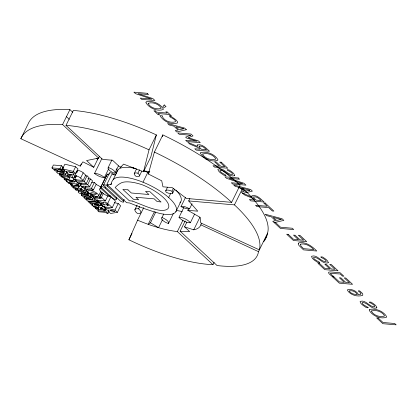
<?xml version="1.0" encoding="UTF-8"?>
<svg xmlns="http://www.w3.org/2000/svg" width="417" height="417" viewBox="0 0 417 417"><rect width="100%" height="100%" fill="white"/><g stroke="black" fill="none" stroke-linecap="round" stroke-linejoin="round"><path stroke-width="0.63" d="M143.5 171.773L149.025 149.833L156.365 134.92A124.594 42.612 26.2 0 0 73.356 110.437L66.016 125.355L102.618 159.398L112.548 160.253L120.419 167.571L123.531 164.121L143.5 171.773L150.839 156.86L156.365 134.92M148.332 173.998L154.389 152.064L162.833 134.9A130.87 44.76 26.2 0 1 240.072 185.19L231.628 202.349L186.399 198.445L172.205 187.608L162.948 186.811L161.718 180.806L148.332 173.998L149.177 172.284M162.317 136.781L162.833 134.9M214.103 262.402L212.978 264.686A111.308 38.072 26.2 0 1 128.905 239.785L137.579 220.16L143.756 207.603M98.448 157.793L93.783 167.28L82.874 161.853L80.231 166.112L20.85 138.725L28.189 123.807A139.565 47.731 26.2 0 1 69.915 109.629L72.761 112.277M20.85 138.725A139.565 47.731 26.2 0 1 62.576 124.542L69.915 109.629M63.311 171.648L55.164 170.944L53.965 169.823L58.125 170.183L53.386 169.219L51.963 167.9L53.386 165.012L61.45 165.705L62.873 167.029L61.45 169.917L58.093 169.625L62.039 170.558L63.311 171.648L64.161 169.912M66.699 172.429L65.698 174.457A9.539 3.263 26.2 0 1 58.609 173.753A1.903 0.652 26.2 0 1 56.858 172.127L57.609 170.605M51.963 167.9L60.027 168.593L61.45 165.705M69.691 174.379L68.555 176.688L60.637 176.005L59.323 174.786L59.892 173.628M66.386 172.403L67.862 172.534L66.772 171.517L65.292 171.387L62.56 168.849L64.849 164.199L75.592 166.748L77.995 168.984L75.706 173.634L68.899 174.744L66.386 172.403L66.96 171.241M62.039 170.558L63.175 168.249M70.676 176.099A6.036 2.064 26.2 0 0 70.796 174.254L69.295 177.303A6.036 2.064 26.2 0 1 67.716 179.284A6.036 2.064 26.2 0 1 61.111 176.594L61.612 175.578M56.858 172.127A9.852 3.367 26.2 0 1 63.837 172.732L64.838 170.699M66.939 180.102L66.371 181.254L67.716 181.374L66.699 180.425L65.36 180.311L64.155 179.195L64.724 178.038M59.323 174.786L67.246 175.468L68.096 173.738M68.706 175.661L69.206 174.645M75.706 173.634L73.303 171.397L75.592 166.748M77.359 171.82A3.805 1.303 26.2 0 1 78.704 170.584A3.805 1.303 26.2 0 1 83.202 172.8L85.72 175.135L83.113 180.431L74.523 179.691L72.011 177.35L73.835 173.649M74.471 176.261L77.077 170.97M71.87 184.695L71.333 185.784L74.841 186.086L70.39 184.788L70.926 183.699M64.155 179.195L72.985 180.535L73.84 178.804M80.231 166.112L81.336 163.865M72.011 177.35L75.232 177.632L76.275 175.515M74.523 179.691L76.347 175.984M66.371 181.254L67.575 182.375L74.518 181.958L75.654 179.649M85.198 175.693L87.044 175.849L89.118 177.783L86.277 183.553L77.687 182.813L75.613 180.884L76.181 179.727M75.586 188.411L75.112 189.375L78.333 189.652A4.102 1.402 26.2 0 0 74.059 188.421L72.965 187.405L73.439 186.446M70.39 184.788L72.923 184.319L68.909 183.464L68.143 182.755L76.738 184.111L77.541 182.474M83.113 180.431L80.601 178.09L83.202 172.8M78.287 185.586L79.626 182.86L80.83 183.975L79.485 186.701L78.287 185.586L74.648 185.273L77.724 185.023L78.792 182.844M72.965 187.405A7.417 2.538 26.2 0 1 77.77 188.62L78.714 186.696M91.823 182.276L94.346 182.495L96.202 184.225L93.361 189.996L87.054 189.454A5.098 1.746 26.2 0 1 81.534 186.587A5.098 1.746 26.2 0 1 81.388 184.184L81.956 183.027M87.841 192.607L87.075 194.171A9.539 3.263 26.2 0 1 79.986 193.467A1.903 0.652 26.2 0 1 78.234 191.841L79.006 190.277M80.142 189.886A1.329 0.453 26.2 0 1 80.314 189.255A1.329 0.453 26.2 0 1 82.019 190.048L80.142 189.886L80.617 188.927M75.613 180.884L84.203 181.624L87.044 175.849M77.77 188.62A2.961 1.011 26.2 0 1 81.258 188.922L82.441 186.519M93.783 167.28L86.564 160.571L98.631 158.079L99.46 156.396M91.594 194.327L90.312 196.933L82.524 196.261L81.325 195.14L82.092 193.577M87.987 178.731L90.489 178.95L92.564 180.879L89.723 186.654L83.463 186.112A1.506 0.516 26.2 0 0 83.264 186.826A1.506 0.516 26.2 0 0 85.198 187.723L86.048 185.992M75.112 189.375L76.207 190.392L84.125 191.075L85.308 188.666A5.619 1.923 26.2 0 0 84.959 188.307M81.388 184.184L87.648 184.721L90.489 178.95M78.234 191.841A9.852 3.367 26.2 0 1 85.214 192.44L86.241 190.355A1.871 0.641 26.2 0 1 86.83 190.611M108.634 168.875L104.386 177.512A7.178 2.455 26.2 0 1 94.523 173.441L101.889 158.47M86.569 190.658L88.096 192.081A5.76 1.97 26.2 0 1 91.922 190.856A5.369 1.835 26.2 0 1 97.557 193.832A5.369 1.835 26.2 0 1 97.823 196.339A5.76 1.97 26.2 0 1 90.307 194.134A3.779 1.293 26.2 0 1 86.569 190.658L87.377 189.016M87.309 198.065L86.757 199.19L85.412 199.071L83.984 197.741L84.536 196.621M81.325 195.14L84.547 195.422L83.781 194.708L85.125 194.822L85.886 195.537L86.658 193.973M85.886 195.537L88.034 195.719L87.403 195.02L88.43 192.935M85.198 187.723L91.505 188.27L94.346 182.495M87.403 195.02L88.347 195.104L89.113 193.54M91.922 190.856L92.465 189.756M83.984 197.741A3.758 1.287 26.2 0 1 88.513 198.132L89.342 196.449M88.513 198.132A2.314 0.792 26.2 0 0 90.661 198.315A1.553 0.532 26.2 0 0 89.905 197.377L91.287 194.572M93.663 197.277L92.558 199.524A4.123 1.407 26.2 0 0 91.245 197.491L92.626 194.687M107.779 196.011L105.355 200.942L96.228 200.155L92.293 196.501L92.829 195.401M92.293 196.501L93.637 196.615L94.174 195.521M108.206 167.509A5.807 1.986 26.2 0 1 113.945 170.631A5.807 1.986 26.2 0 1 114.43 173.3A6.578 2.252 26.2 0 1 108.206 167.509L111.897 160.003M98.313 201.161L97.302 203.209L89.16 202.511L87.956 201.39L92.115 201.75L87.377 200.785L85.959 199.467L94.023 200.16L94.779 198.622M93.637 196.615L95.165 198.039L95.973 196.391M99.793 202.725L100.94 203.793L99.997 205.717L93.054 206.134L91.849 205.013L92.324 204.054M99.788 189.115L106.418 175.64M100.987 186.889L107.143 174.379M110.156 195.406L109.603 196.527A8.006 2.737 26.2 0 1 101.336 192.128A8.006 2.737 26.2 0 1 100.862 188.401L101.414 187.275M97.302 203.209L96.03 202.125L92.089 201.192L95.441 201.484L96.202 199.941M103.562 185.033L109.483 173.003M98.589 195.875L101.013 190.939M94.623 204.883L98.11 205.185L97.672 204.778L94.185 204.476L94.623 204.883L95.097 203.923M96.03 202.125L97.041 200.071M101.915 202.996L101.107 204.638L105.266 204.997A4.827 1.652 26.2 0 0 99.371 203.084L96.968 200.848L97.505 199.753M95.165 198.039L97.578 198.247L96.051 196.824L97.396 196.939L98.923 198.362L101.889 192.336M98.923 198.362L101.336 198.57L99.809 197.147L102.238 192.216M170.642 193.504L168.661 197.533A34.168 11.686 26.2 0 1 172.476 214.004A30.212 10.331 26.2 0 1 156.964 212.67A100.596 34.408 26.2 0 1 134.165 204.783L129.505 202.943L126.643 202.698L106.898 184.34L111.714 174.556L115.744 174.9M105.126 188.124A2.57 0.876 26.2 0 0 101.837 186.597A2.57 0.876 26.2 0 0 101.503 187.812L112.538 198.075A2.57 0.876 26.2 0 0 115.822 199.602A2.57 0.876 26.2 0 0 116.161 198.388L105.126 188.124L105.683 186.988M105.48 208.146L104.537 210.069L96.614 209.386L95.524 208.37L95.999 207.405M99.809 197.147L101.42 197.288L103.307 193.452M91.849 205.013L93.194 205.128L92.178 204.184L90.838 204.069L89.634 202.954L98.464 204.294L99.413 202.37M107.393 186.18A2.377 0.813 26.2 0 0 104.584 184.794A2.377 0.813 26.2 0 0 103.744 185.565L120.049 200.728A2.335 0.798 26.2 0 0 123.041 202.12A2.335 0.798 26.2 0 0 123.349 201.015L107.393 186.18L107.956 185.033M116.135 169.839L116.703 168.682M115.092 172.758L118.501 165.825M95.524 208.37L98.746 208.646A4.102 1.402 26.2 0 0 94.466 207.416L93.377 206.399A7.417 2.538 26.2 0 1 98.177 207.619L99.126 205.69M108.733 211.779L107.977 213.322L106.877 213.316L105.892 212.404L98.912 211.8L97.823 210.783L98.579 209.245M106.898 184.34L110.927 184.684A86.084 29.44 26.2 0 1 113.2 179.638L118.011 169.855A35.424 12.114 26.2 0 1 135.874 168.572M110.927 184.684L111.495 183.532M120.419 167.571L120.982 166.419M100.554 208.886A1.329 0.453 26.2 0 1 100.726 208.255A1.329 0.453 26.2 0 1 102.431 209.047L100.554 208.886L101.023 207.921M98.177 207.619A2.961 1.011 26.2 0 1 101.67 207.916L102.618 205.993A5.619 1.923 26.2 0 1 104.933 207.598M108.602 210.022L108.066 211.117L109.541 211.247L108.446 210.231L106.971 210.1L104.24 207.562L104.782 206.467M97.823 210.783L104.803 211.388L103.927 210.575L104.683 209.032M110.917 196.876L115.467 201.051L112.23 207.624L107.68 203.449L110.917 196.876A3.169 1.084 26.2 0 0 109.228 195.995M107.393 205.487L108.602 205.591L106.778 203.892L105.569 203.788L107.393 205.487L107.935 204.393M103.927 210.575L105.136 210.679L106.142 208.625M116.161 198.388L116.718 197.251M133.179 168.447L133.753 167.28M118.214 203.538L120.617 205.769L117.385 212.347L114.983 210.111L118.214 203.538L114.425 202.636M134.29 173.451L136.547 168.859M123.349 201.015L124.193 199.295M137.928 173.196A6.349 2.174 26.2 0 0 136.093 176.427A6.834 2.34 26.2 0 0 137.928 173.196L139.617 169.755M139.398 176.01L141.655 171.418M113.2 179.638A35.424 12.114 26.2 0 1 142.995 182.208L147.811 172.424A35.607 12.176 26.2 0 1 149.01 172.919M134.873 209.683L137.115 205.133M138.58 208.808A8.866 3.034 26.2 0 1 137.37 213.421A8.559 2.929 26.2 0 1 138.58 208.808L139.695 206.535M128.905 239.785L131.991 233.51M154.379 211.773L148.197 224.33L150.459 222.808L155.796 211.961M165.716 190.809L167.431 187.327M171.976 191.221A6.693 2.288 26.2 0 0 166.117 192.206A6.135 2.101 26.2 0 0 171.768 193.65A6.135 2.101 26.2 0 0 171.976 191.221L173.399 188.322M172.638 193.212L174.634 189.151M173.514 213.249L168.452 223.528A6.135 2.101 26.2 0 1 162.656 220.306A6.135 2.101 26.2 0 1 162.01 217.528L163.693 214.103M162.484 219.686L158.549 227.677L150.459 222.808M175.859 211.721L180.676 201.937M192.055 203.767L189.542 208.87A6.708 2.294 26.2 0 0 180.988 206.623L185.45 197.554M194.63 214.03L190.34 222.751A7.23 2.471 26.2 0 1 184.21 221.177A7.23 2.471 26.2 0 1 179.034 217.299L183.897 207.411M188.682 208.599L187.832 210.324L197.767 211.179L188.682 200.937L189.813 198.633M212.978 264.686L177.355 231.56L182.974 220.145M265.035 239.249A111.475 38.124 26.2 0 0 267.641 233.056L258.488 251.66A111.475 38.124 26.2 0 1 217.054 265.535L180.123 231.19L185.169 220.937M180.123 231.19A60.027 20.532 26.2 0 0 189.667 231.602L184.559 226.848L186.8 222.292M184.559 226.848L193.723 229.835L199.889 217.299M193.723 229.835A48.768 16.68 26.2 0 0 200.812 224.841L201.656 223.131M187.832 210.324L200.196 217.403L200.744 222.913L259.348 249.861A125.069 42.779 26.2 0 0 234.453 204.883L242.658 188.203L238.79 187.869M242.757 193.379L252.389 191.137L250.617 189.49L233.702 184.96L235.219 186.368L239.905 187.598L244.034 191.439L241.307 192.034L244.31 194.828L253.015 198.466L254.651 199.993L249.376 199.535L250.815 200.874L264.086 202.016C260.901 199.118 256.7 194.317 251.884 195.766L252.066 197.168L242.449 193.092M274.214 222.636L283.847 220.395L282.074 218.748L265.16 214.213L266.677 215.625L271.363 216.856L275.491 220.697L272.765 221.286L280.443 228.427L293.714 229.569L292.275 228.235L280.573 227.223L275.746 222.735L274.178 222.605M117.385 212.347L110.578 213.457L108.066 211.117M79.485 186.701L72.537 186.905L71.333 185.784M143.495 170.98L149.776 171.523M75.904 172.169L77.192 172.284M61.111 176.594L62.586 176.725A4.311 1.475 26.2 0 0 66.579 178.174A4.311 1.475 26.2 0 0 67.955 177.189L69.295 177.303M188.682 200.937L234.453 204.883M89.905 197.377L91.245 197.491M112.23 207.624L103.51 206.874L101.107 204.638M69.993 176.98L72.516 177.361M97.521 202.083L98.782 202.271M75.008 180.9L76.238 181.093M62.331 167.405L63.462 167.67M62.56 168.849L73.303 171.397M104.24 207.562L114.983 210.111M200.812 224.841L258.488 251.66M90.307 194.134L88.096 192.081M205.32 158.543L206.207 159.372M66.444 116.687L69.29 119.335M62.576 124.542L98.631 158.079M96.296 158.163L97.646 159.424M114.253 175.025L113.315 174.15A2.377 0.813 26.2 0 0 110.75 172.815A2.377 0.813 26.2 0 0 109.499 173.248M100.862 188.401L109.603 196.527M101.42 197.288L105.355 200.942M87.648 184.721L89.723 186.654M91.505 188.27L93.361 189.996M84.203 181.624L86.277 183.553M72.985 180.535L74.518 181.958M76.738 184.111L77.724 185.023M94.023 200.16L95.441 201.484M98.464 204.294L99.997 205.717M60.027 168.593L61.45 169.917M67.246 175.468L68.555 176.688M88.347 195.104L90.312 196.933M105.136 210.679L107.977 213.322M86.757 199.19L85.694 198.096A1.704 0.584 26.2 0 1 87.148 198.221L89.744 199.284A3.075 1.053 26.2 0 0 92.558 199.524M103.744 185.565L104.036 185.888M177.355 231.56A71.526 24.462 26.2 0 1 137.579 220.16M182.224 211.502A71.526 24.462 26.2 0 1 176.323 210.361M266.619 235.136A111.475 38.124 26.2 0 1 263.648 241.782M154.389 152.064A130.87 44.76 26.2 0 1 231.628 202.349M66.016 125.355A124.594 42.612 26.2 0 1 149.025 149.833M107.336 174.952A2.57 0.876 26.2 0 1 109.098 174.348M106.345 176.24A8.006 2.737 26.2 0 1 106.804 175.197M162.01 217.528A6.693 2.288 26.2 0 1 168.452 223.528M179.034 217.299A7.256 2.481 26.2 0 1 190.34 222.751M189.542 208.87A9.325 3.19 26.2 0 1 180.988 206.623M94.523 173.441A6.912 2.361 26.2 0 1 104.386 177.512M142.995 182.208A35.607 12.176 26.2 0 1 168.661 197.533M115.931 173.972A86.084 29.44 26.2 0 1 118.011 169.855M144.397 171.121A35.424 12.114 26.2 0 1 147.811 172.424M175.943 190.1A34.168 11.686 26.2 0 1 179.857 202.876M96.968 200.848A7.569 2.591 26.2 0 1 103.473 203.089A3.169 1.084 26.2 0 1 104.375 202.151A3.169 1.084 26.2 0 1 107.68 203.449M75.232 177.632A3.805 1.303 26.2 0 1 75.732 175.828A3.805 1.303 26.2 0 1 80.601 178.09M96.155 184.58A5.369 1.835 26.2 0 1 100.794 187.254M101.67 207.916A5.619 1.923 26.2 0 1 104.537 210.069M99.116 205.508A2.961 1.011 26.2 0 1 99.183 205.352M99.788 205.122A2.961 1.011 26.2 0 1 102.618 205.993M81.258 188.922A5.619 1.923 26.2 0 1 84.125 191.075M79.934 185.654A2.961 1.011 26.2 0 1 82.008 186.295M85.214 192.44A1.871 0.641 26.2 0 1 87.075 194.171M84.719 189.871A9.852 3.367 26.2 0 1 86.241 190.355M63.837 172.732A1.871 0.641 26.2 0 1 65.698 174.457M242.658 188.203A125.069 42.779 26.2 0 1 267.558 233.186M162.161 115.89C163.521 120.8 170.887 123.401 175.427 121.785L175.515 121.368C175.943 118.819 165.466 115.702 171.439 116.598L175.901 119.799L177.413 121.602L177.585 122.906C171.533 125.366 163.162 121.222 159.951 115.608L162.161 115.89M298.322 243.335L298.249 244.096L299.067 245.571L303.503 249.872L316.774 251.018C312.187 246.332 305.843 241.563 298.921 242.798L298.322 243.335M360.966 293.735L360.194 294.6L358.589 294.736C356.843 291.066 352.146 289.044 348.205 289.414A5.984 2.049 26.2 0 0 347.476 290.409C350.442 295.111 357.635 297.107 362.722 295.351L362.78 294.074L362.206 293.177L359.788 290.967C355.878 290.211 360.94 292.119 360.966 293.735M300.448 244.398L300.996 246.108L303.581 248.668L313.824 249.554C310.498 246.16 305.828 243.293 300.912 244.044L300.448 244.398M146.054 102.149L145.966 102.749C149.161 108.107 157.35 111.787 163.229 109.504L163.318 108.931C160.144 103.468 152.601 100.544 146.487 101.717L146.054 102.149M200.624 152.898L200.535 153.498C203.731 158.856 211.914 162.536 217.799 160.253L217.888 159.68C214.713 154.217 207.171 151.293 201.051 152.466L200.624 152.898M369.373 309.847L369.285 310.441C372.48 315.805 380.669 319.485 386.549 317.196L386.637 316.623C383.463 311.165 375.92 308.241 369.806 309.414L369.373 309.847M349.472 290.988L349.425 291.233C350.989 293.86 354.492 294.438 357.322 294.626C356.024 291.879 352.626 290.253 349.665 290.805L349.472 290.988M197.288 144.991L197.47 146.388L187.848 142.317L189.714 144.047L198.419 147.691L200.056 149.213L194.781 148.76L196.219 150.094L209.49 151.241C206.306 148.343 202.104 143.542 197.288 144.991M148.243 103.254L148.118 103.651C150.443 107.763 156.662 109.807 161.051 108.404L161.181 108.008C158.841 103.906 152.622 101.831 148.243 103.254M202.808 154.003L202.688 154.399C205.013 158.512 211.231 160.555 215.62 159.153L215.751 158.757C213.41 154.655 207.192 152.58 202.808 154.003M371.563 310.952L371.438 311.348C373.762 315.455 379.981 317.504 384.37 316.096L384.5 315.7C382.16 311.603 375.941 309.529 371.563 310.952M330.671 273.416C330.368 275.09 336.133 277.076 332.052 276.367L329.253 273.933L328.565 272.89L328.648 272.181L330.332 271.915L340.152 272.765L343.874 276.226L342.466 276.101L340.183 273.979L330.671 273.416M234.615 175.328L234.484 175.693C228.938 177.496 225.482 170.089 220.197 170.204L219.947 170.563C219.603 172.956 230.366 176.381 224.091 175.348C221.943 173.67 218.602 172.31 217.888 169.438L218.06 169.104C223.642 167.28 227.03 174.687 232.316 174.598L232.519 174.228C232.868 172.007 223.085 169.005 229.027 169.928C231.034 171.439 233.874 172.758 234.615 175.328M328.278 262.439L328.148 262.804C322.602 264.607 319.146 257.2 313.86 257.31L313.61 257.675C313.266 260.067 324.03 263.492 317.754 262.46C315.606 260.781 312.265 259.421 311.551 256.549L311.723 256.215C317.306 254.391 320.694 261.798 325.979 261.709L326.183 261.339C326.537 259.119 316.748 256.116 322.69 257.039C324.702 258.55 327.538 259.869 328.278 262.439M376.822 307.584L376.692 307.954C371.146 309.753 367.69 302.351 362.404 302.461L362.154 302.825C361.81 305.218 372.574 308.637 366.298 307.61C364.156 305.932 360.809 304.572 360.095 301.699L360.267 301.366C365.85 299.542 369.243 306.948 374.523 306.86L374.727 306.485C375.081 304.269 365.292 301.267 371.234 302.189C373.246 303.701 376.082 305.015 376.822 307.584M199.138 146.195L199.29 147.144L201.526 149.343L206.54 149.771C204.596 147.92 202.083 145.387 199.138 146.195M253.734 196.97L253.885 197.924L256.127 200.118L261.136 200.551C259.197 198.695 256.684 196.167 253.734 196.97M164.251 104.959L162.901 106.512L163.98 107.518L166.018 106.596L164.251 104.959M190.611 135.228L185.643 137.177L186.514 137.985L197.09 141.254L185.654 140.268L186.993 141.519L200.269 142.661L198.31 140.842L188.218 137.693L193.003 135.906L191.007 134.05L177.736 132.908L179.174 134.243L190.611 135.228M186.342 129.713L176.714 131.954L175.26 130.604L177.991 130.015L173.863 126.174L169.172 124.944L167.655 123.531L184.569 128.066L186.342 129.713M183.694 128.77L179.096 129.77L175.766 126.674L183.694 128.77M249.741 190.194L245.144 191.2L241.813 188.103L249.741 190.194M281.194 219.446L276.601 220.452L273.271 217.356L281.194 219.446M147.196 93.304L133.92 92.157L135.53 93.658L151.752 99.084L140.305 98.099L141.65 99.345L154.921 100.492L152.883 98.594L138.027 93.648L148.535 94.55L147.196 93.304M155.291 110.886L153.936 110.771L158.126 114.67L159.482 114.79L158.106 113.507L168.666 114.42L170.047 115.702L171.403 115.817L167.207 111.918L165.851 111.798L167.233 113.08L156.667 112.168L155.291 110.886M221.286 162.213L219.717 162.077L224.747 166.753L221.005 166.43L216.188 161.952L214.619 161.817L219.436 166.294L213.045 165.747L214.479 167.081L227.755 168.228L221.286 162.213M238.227 177.965L224.951 176.818L226.561 178.32L242.783 183.746L231.336 182.761L232.681 184.006L245.952 185.153L243.914 183.256L229.058 178.309L239.567 179.211L238.227 177.965M73.137 172.602L69.337 172.273L68.643 171.627L73.137 172.602M72.193 181.02L68.706 180.717L69.144 181.124L72.631 181.426L72.193 181.02M127.962 189.855L122.859 189.412L133.57 199.373L138.668 199.811L135.937 197.272L154.191 198.846L156.922 201.385L161.009 202.016L149.974 191.752L145.543 191.372L148.932 194.52L131.35 193.003L127.962 189.855M265.176 203.027L263.607 202.891L267.234 206.269L255.527 205.258L256.966 206.597L268.668 207.603L272.301 210.976L273.87 211.111L265.176 203.027M132.377 201.041L129.359 200.78L115.155 187.572A128.775 44.046 26.2 0 1 121.013 183.016A33.011 11.29 26.2 0 1 142.489 184.867A27.397 9.372 26.2 0 1 165.372 199.581A27.397 9.372 26.2 0 1 165.002 210.142A22.867 7.819 26.2 0 1 154.665 209.251A39.469 13.5 26.2 0 1 143.813 205.586L132.377 201.041M114.816 211.315L111.016 210.986L110.323 210.34L114.816 211.315M288.236 234.354L286.667 234.218L293.422 240.5L306.693 241.646L299.938 235.36L298.369 235.224L303.691 240.171L300.052 239.858L295.095 235.251L293.526 235.115L298.483 239.723L293.552 239.301L288.236 234.354M319.573 263.497L318.004 263.367L324.76 269.648L338.036 270.789L331.28 264.508L329.711 264.373L335.028 269.319L331.39 269.007L326.438 264.399L324.869 264.263L329.821 268.871L324.895 268.444L319.573 263.497M334.1 277.008L332.531 276.878L339.287 283.159L352.563 284.3L345.808 278.019L344.239 277.884L349.555 282.83L345.917 282.517L340.965 277.91L339.396 277.774L344.348 282.382L339.422 281.955L334.1 277.008M378.183 318.009L376.614 317.874L382.879 323.696L396.15 324.843L394.711 323.503L383.009 322.497L378.183 318.009M96.223 193.728A7.24 2.476 26.2 0 0 90.317 193.217A4.957 1.694 26.2 0 0 96.223 193.728M85.365 193.28A5.15 1.762 26.2 0 0 80.804 192.889A5.098 1.741 26.2 0 0 85.365 193.28M59.428 173.18A5.098 1.741 26.2 0 0 63.989 173.571A5.15 1.762 26.2 0 0 59.428 173.18"/></g></svg>
